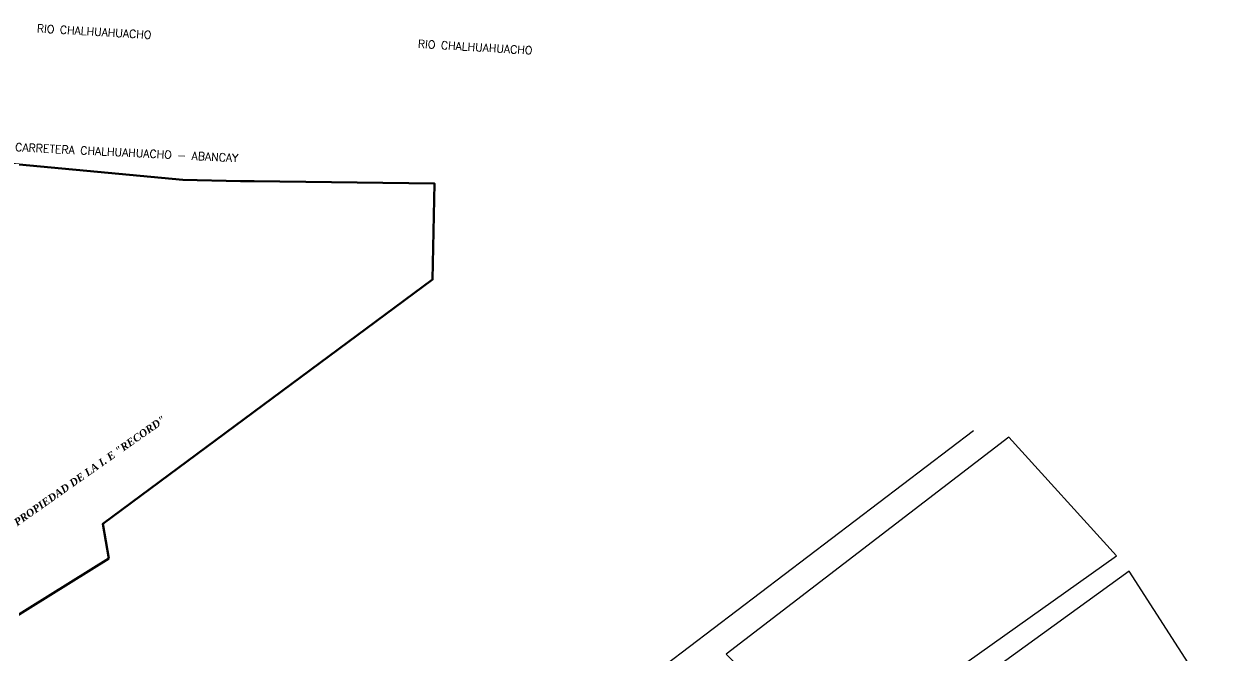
# Model space of a CAD drawing. Header units: metres. Extents: x 762293 to 762676, y 8443927 to 8444216.
# Drawn here: x 762420.5 to 762676.1, y 8444074.9 to 8444209.1 of the extents above; entities that cross this region are included whole.
import ezdxf
from ezdxf.enums import TextEntityAlignment as Align

# ---------------------------------------------------------------- set-up
doc = ezdxf.new("R2010")
doc.units = ezdxf.units.M
doc.layers.add('C-PROP-BRNG', color=92, linetype='Continuous')
doc.layers.add('CALLES', color=7, linetype='Continuous')
doc.layers.add('CERCO', color=7, linetype='Continuous', lineweight=50, true_color=0xf6541e)
doc.styles.add('ROMANT', font='romant.shx')
doc.styles.get("Standard").update_dxf_attribs({"font": 'simplex.shx'})

msp = doc.modelspace()

# ---------------------------------------------------------------- linework, layer by layer
at = {"flags": 128}
msp.add_lwpolyline([(762622.07, 8444122.68), (762556.76, 8444072.95), (762503.61, 8444036.83), (762469.84, 8444015.69), (762451.55, 8443999.42), (762437.07, 8443999.42)], dxfattribs=at)
for points in [[(762569.6, 8444075.22), (762591.58, 8444052.89), (762652.47, 8444096.1), (762629.62, 8444121.33)], [(762595.04, 8444049.36), (762617.31, 8444022.43), (762676.12, 8444060.29), (762655.12, 8444092.9)]]:
    msp.add_lwpolyline(points, close=True, dxfattribs=at)
at = {"layer": 'CERCO', "elevation": 4082.08, "flags": 128}
msp.add_lwpolyline([(762417.44, 8444082.5), (762438.47, 8444095.56), (762437.21, 8444102.89), (762437.21, 8444102.89), (762507.22, 8444154.81), (762507.63, 8444175.2), (762469.33, 8444175.69), (762466.47, 8444175.71), (762454.23, 8444175.97), (762408.06, 8444180.28)], dxfattribs=at)

# ---------------------------------------------------------------- texts
at = {"layer": 'C-PROP-BRNG', "color": 4, "linetype": 'Continuous', "lineweight": -3, "insert": (762434.9, 8444113.52), "char_height": 1.582, "attachment_point": 8, "rotation": 35.1628}
msp.add_mtext('{\\fPalatino Linotype|b1|i1|c0|p18;\\C42;PROPIEDAD DE LA I. E "RECORD"  }', dxfattribs=at)
at = {"layer": 'CALLES', "style": 'ROMANT'}
for s, rotation, p in [('RIO CHALHUAHUACHO', 356.6432, (762435.37, 8444207.45)), ('RIO CHALHUAHUACHO', 356.6432, (762516.28, 8444204.16)), ('CARRETERA CHALHUAHUACHO - ABANCAY', 357.1739, (762442.29, 8444181.76))]:
    msp.add_text(s, height=1.7, rotation=rotation, dxfattribs=at).set_placement(p, align=Align.MIDDLE)

doc.saveas('drawing.dxf')
